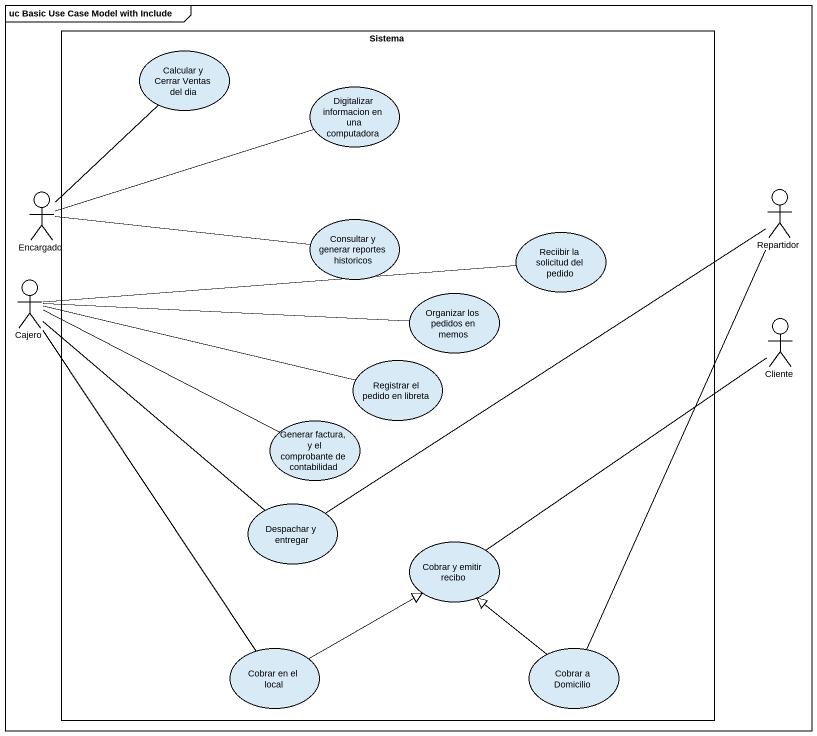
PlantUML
@startuml
mainframe uc Basic Use Case Model with Include
rectangle Sistema {
  usecase "Calcular y Cerrar Ventas del dia" as Calcular_y_Cerrar_Ventas
  usecase "Digitalizar informacion en una computadora" as Digitalizar_informacion_en
  usecase "Consultar y generar reportes historicos" as Consultar_y_generar
  usecase "Reciibir la solicitud del pedido" as Reciibir_la_solicitud_del
  usecase "Organizar los pedidos en memos" as Organizar_los_pedidos_en
  usecase "Registrar el pedido en libreta" as Registrar_el_pedido_en
  usecase "Generar factura, y el comprobante de contabilidad" as Generar_factura_y_el
  usecase "Despachar y entregar" as Despachar_y_entregar
  usecase "Cobrar y emitir recibo" as Cobrar_y_emitir_recibo
  usecase "Cobrar en el local" as Cobrar_en_el_local
  usecase "Cobrar a Domicilio" as Cobrar_a_Domicilio
}
actor Encargado
actor Repartidor
actor Cajero
actor Cliente
Calcular_y_Cerrar_Ventas -- Encargado
Digitalizar_informacion_en -left- Encargado
Consultar_y_generar -left- Encargado
Reciibir_la_solicitud_del -left- Cajero
Organizar_los_pedidos_en -left- Cajero
Registrar_el_pedido_en -left- Cajero
Generar_factura_y_el -left- Cajero
Despachar_y_entregar -up- Repartidor
Despachar_y_entregar -up- Cajero
Cobrar_y_emitir_recibo -up- Cliente
Cobrar_en_el_local -up- Cajero
Cobrar_en_el_local -right-|> Cobrar_y_emitir_recibo
Cobrar_a_Domicilio -up- Repartidor
Cobrar_a_Domicilio -up-|> Cobrar_y_emitir_recibo
@enduml
